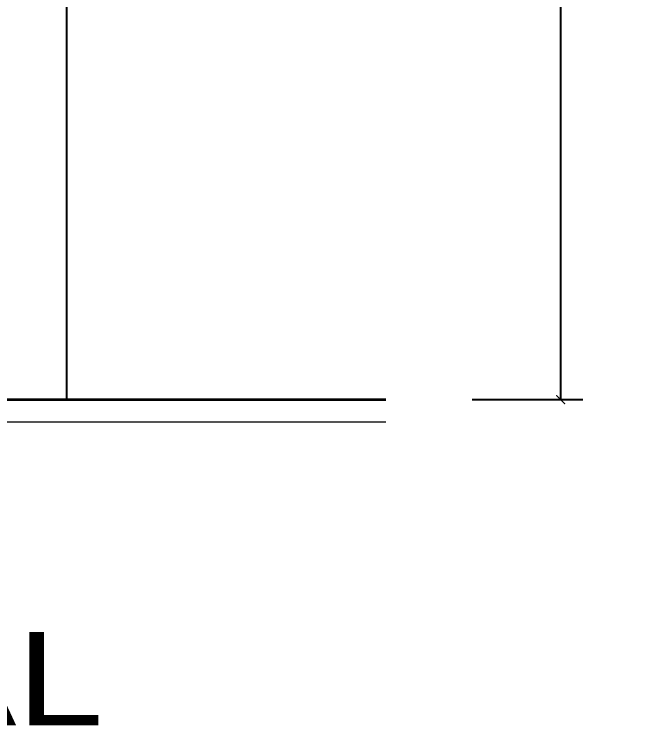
# Model space of a CAD drawing. Header units: millimetres. Extents: x 2033 to 2295, y 1536 to 1691.
# Drawn here: x 2145.948 to 2147.382, y 1627.427 to 1629.035 of the extents above; entities that cross this region are included whole.
import ezdxf

# ---------------------------------------------------------------- set-up
doc = ezdxf.new("R2010")
doc.units = ezdxf.units.MM
doc.layers.get('Defpoints').update_dxf_attribs({"color": 164})
for name, color, linetype, lineweight in [('cotas', 251, 'Continuous', 15), ('FACHADA', 40, 'Continuous', 35), ('MUROS BAJOS', 80, 'Continuous', 25), ('Texto S.', 7, 'Continuous', 30), ('Verde', 58, 'Continuous', 13)]:
    doc.layers.add(name, color=color, linetype=linetype, lineweight=lineweight)
doc.styles.add('Sta. Luisa 75 delg', font='arial.ttf', dxfattribs={"width": 1.2, "height": 0.1})
doc.styles.get("Standard").update_dxf_attribs({"font": 'arial.ttf'})
doc.dimstyles.new('Aritek', dxfattribs={"dimtxt": 0.065, "dimasz": 0.02, "dimexe": 0.05, "dimexo": 0.15, "dimgap": 0.03, "dimtad": 2, "dimtih": 1, "dimtoh": 1, "dimzin": 4, "dimdsep": 46, "dimtxsty": 'Standard', "dimblk": 'ARCHTICK', "dimcen": 0.1, "dimclrt": 7, "dimadec": 0, "dimazin": 0, "dimtfac": 1, "dimtmove": 2, "dimatfit": 1, "dimldrblk": 'DOTSMALL', "dimfxl": 0.2, "dimfxlon": 1, "dimarcsym": 0})

# ---------------------------------------------------------------- blocks, each defined once
blk = doc.blocks.new('_ArchTick')
at = {"color": 0, "linetype": 'ByBlock', "const_width": 0.15}
blk.add_lwpolyline([(-0.5, -0.5), (0.5, 0.5)], dxfattribs=at)
blk = doc.blocks.new('*D240')
at = {"layer": 'cotas', "color": 0, "lineweight": -2, "transparency": 16777216}
for p, q in [((2146.9814, 1630.7653), (2147.2314, 1630.7653)), ((2147.1814, 1628.1653), (2147.1814, 1630.7653)), ((2146.9814, 1628.1653), (2147.2314, 1628.1653))]:
    blk.add_line(p, q, dxfattribs=at)
at = {"layer": 'Defpoints', "color": 0, "transparency": 16777216}
for p in [(2146.0661, 1630.7653), (2147.1814, 1630.7653), (2146.0661, 1628.1653)]:
    blk.add_point(p, dxfattribs=at)
at = {"layer": 'cotas', "color": 0, "lineweight": -2, "transparency": 16777216, "xscale": 0.02, "yscale": 0.02, "zscale": 0.02}
for p, rotation in [((2147.1814, 1630.7653), 90), ((2147.1814, 1628.1653), 270)]:
    blk.add_blockref('_ArchTick', p, dxfattribs=dict(at, rotation=rotation))
at = {"layer": 'cotas', "color": 7, "transparency": 16777216, "insert": (2147.2963, 1629.4653), "char_height": 0.065, "attachment_point": 5}
blk.add_mtext('2.60', dxfattribs=at)
blk = doc.blocks.new('_DotSmall')
at = {"color": 0, "linetype": 'ByBlock', "const_width": 0.5}
blk.add_lwpolyline([(-0.0625, 0, 1), (0.0625, 0, 1)], format="xyb", close=True, dxfattribs=at)

msp = doc.modelspace()

# ---------------------------------------------------------------- linework, layer by layer
at = {"layer": 'FACHADA', "linetype": 'Continuous', "ltscale": 0.07}
msp.add_line((2137.4176, 1628.1653), (2146.7869, 1628.1653), dxfattribs=at)
at = {"layer": 'MUROS BAJOS'}
msp.add_line((2146.0661, 1630.7653), (2146.0661, 1628.1653), dxfattribs=at)
at = {"layer": 'Verde', "linetype": 'Continuous', "ltscale": 0.07}
msp.add_line((2137.4176, 1628.1153), (2146.7869, 1628.1153), dxfattribs=at)

# ---------------------------------------------------------------- texts
at = {"layer": 'Texto S.', "insert": (2142.4953, 1627.6413), "char_height": 0.084375, "width": 5.303704, "attachment_point": 1, "style": 'Sta. Luisa 75 delg'}
msp.add_mtext('{\\H2.5x;FACHADA PRINCIPAL}', dxfattribs=at)

# ---------------------------------------------------------------- dimensions: what is measured, and where the dimension line sits
at = {"layer": 'cotas'}
dim = msp.add_linear_dim(base=(2147.1814, 1630.7653), p1=(2146.0661, 1628.1653), p2=(2146.0661, 1630.7653), angle=90, dimstyle='Aritek', dxfattribs=at)
dim.commit()
dim.dimension.update_dxf_attribs({"geometry": '*D240', "text_midpoint": (2147.2963, 1629.4653)})

doc.saveas('drawing.dxf')
